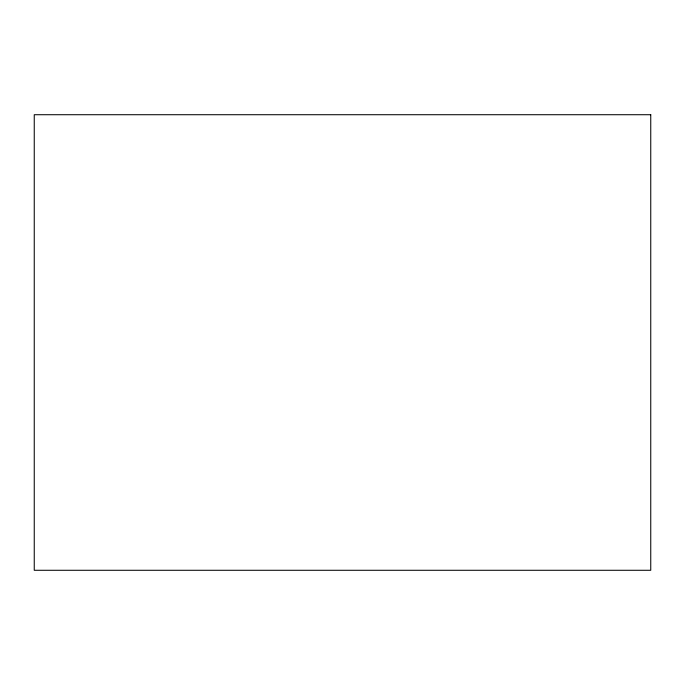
<?xml version="1.0" encoding="UTF-8"?>
<svg xmlns="http://www.w3.org/2000/svg" width="685" height="685" viewBox="0 0 685 685"><rect width="100%" height="100%" fill="white"/><g stroke="black" fill="none" stroke-linecap="round" stroke-linejoin="round"><path stroke-width="1.03" d="M650.75 114.72L34.25 114.72L34.25 570.28L650.75 570.28L650.75 114.72"/></g></svg>
